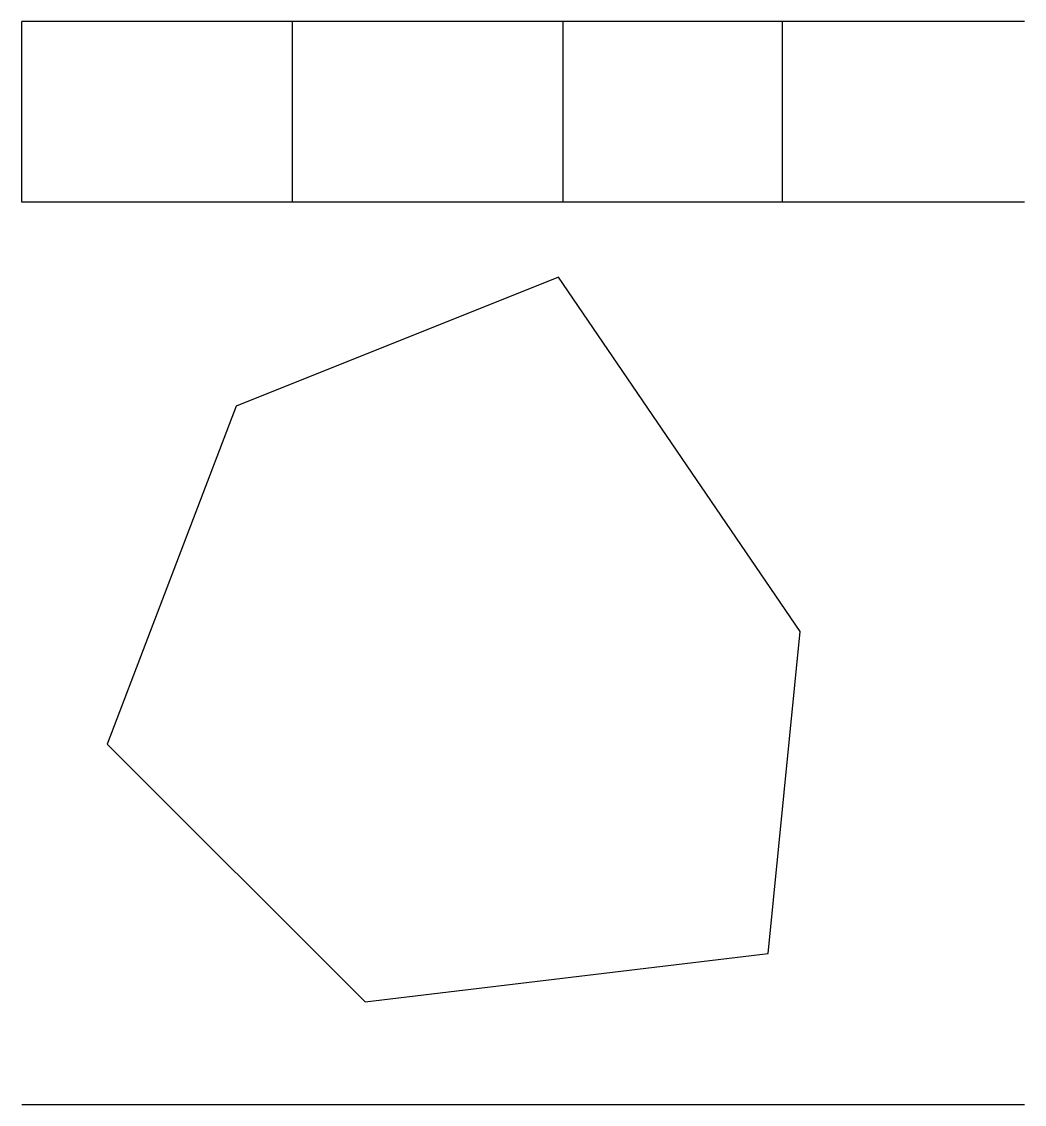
# Model space of a CAD drawing. Extents: x -111 to 0, y 20 to 140.
import ezdxf

# ---------------------------------------------------------------- set-up
doc = ezdxf.new("R2010")
doc.units = 0
doc.header["$LTSCALE"] = 50
doc.header["$MEASUREMENT"] = 0
doc.layers.get('0').update_dxf_attribs({"linetype": 'CONTINUOUS'})

msp = doc.modelspace()

# ---------------------------------------------------------------- linework, layer by layer
for p, q in [((-111.11, 120), (-111.11, 140)), ((-81.11, 120), (-81.11, 140)), ((-51.11, 120), (-51.11, 140)), ((-26.81, 120), (-26.81, 140))]:
    msp.add_line(p, q)
at = {"ltscale": 10}
for p, q in [((0, 140), (-111.11, 140)), ((0, 120), (-111.11, 120)), ((-111.11, 20), (0, 20))]:
    msp.add_line(p, q, dxfattribs=at)
at = {"ltscale": 0.4}
for p, q in [((-51.61, 111.67), (-87.33, 97.39)), ((-24.83, 72.41), (-51.61, 111.67)), ((-87.33, 97.39), (-101.62, 59.92)), ((-28.4, 36.73), (-24.83, 72.41)), ((-101.62, 59.92), (-73.05, 31.37)), ((-73.05, 31.37), (-28.4, 36.73))]:
    msp.add_line(p, q, dxfattribs=at)

doc.saveas('drawing.dxf')
